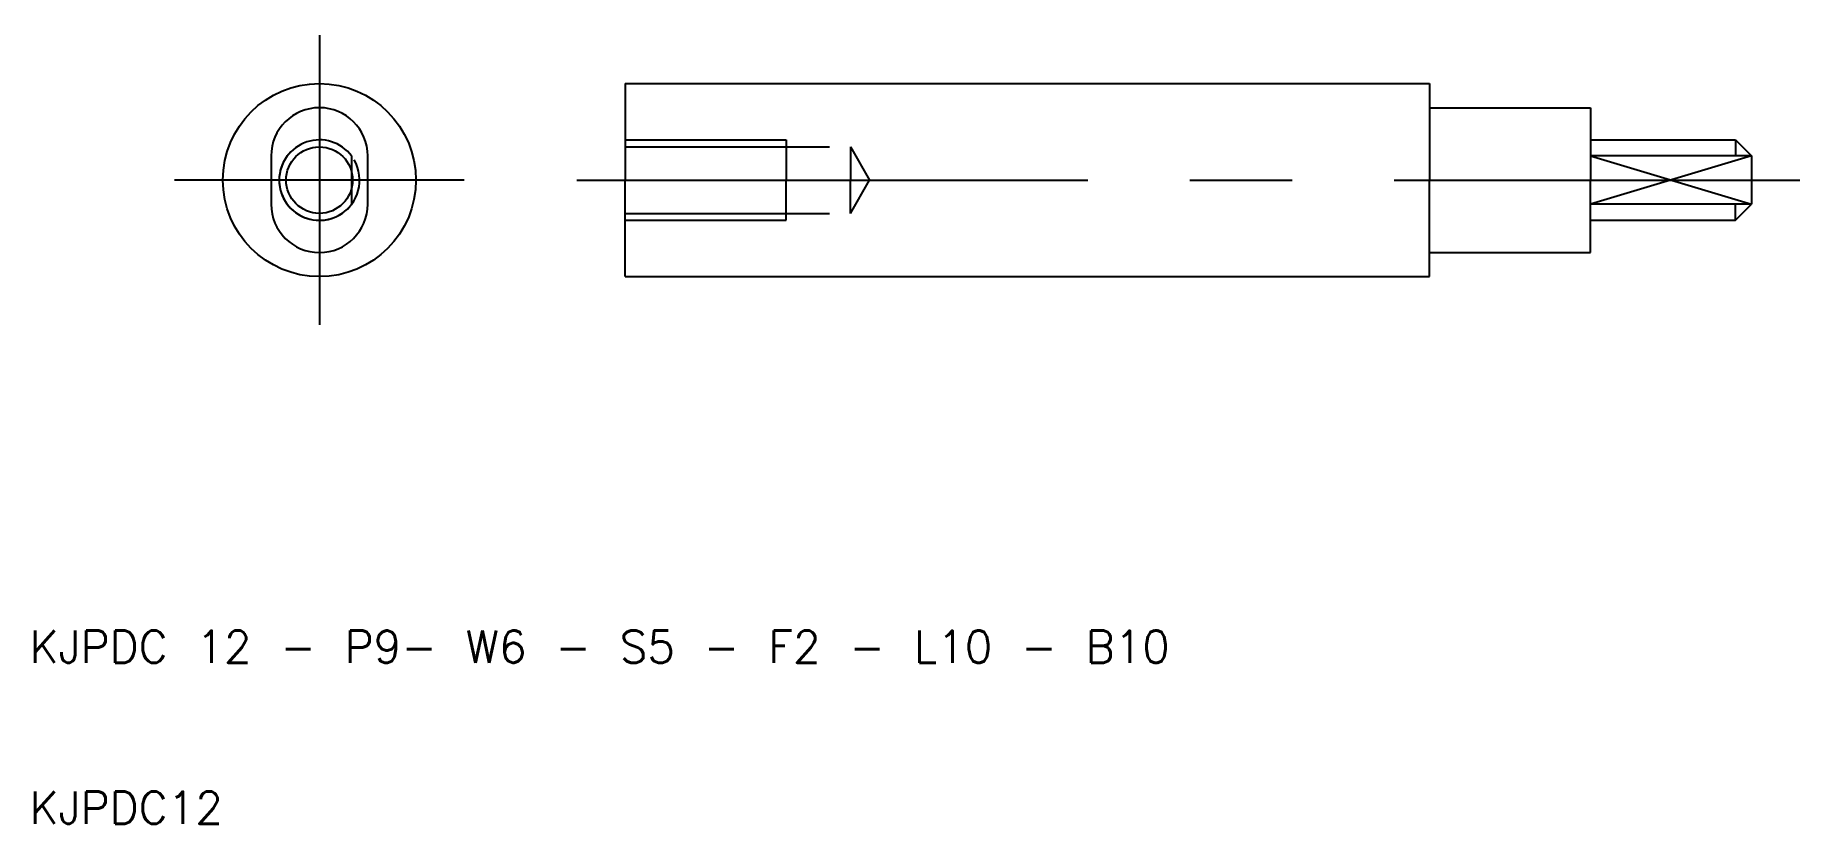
# Model space of a CAD drawing. Extents: x 10 to 120, y 10 to 59.
import ezdxf

# ---------------------------------------------------------------- set-up
doc = ezdxf.new("R2010")
doc.units = 0
doc.linetypes.add('CENTER', pattern=[50.8, 31.75, -6.35, 6.35, -6.35])
doc.linetypes.add('DASHED', pattern=[19.05, 12.7, -6.35])
doc.layers.get('0').update_dxf_attribs({"linetype": 'CONTINUOUS'})
doc.layers.add('CENTER', color=1, linetype='CENTER')
doc.styles.get("Standard").update_dxf_attribs({"font": 'txt.shx'})

msp = doc.modelspace()

# ---------------------------------------------------------------- linework, layer by layer
for p, q in [((47, 56), (97, 56)), ((47, 56), (47, 50)), ((97, 56), (97, 54.5)), ((97, 54.5), (107, 54.5)), ((97, 54.5), (97, 50)), ((107, 54.5), (107, 52.5)), ((107, 52.5), (107, 50)), ((107, 52.5), (116, 52.5)), ((116, 52.5), (117, 51.5)), ((116, 52.5), (116, 51.5)), ((117, 51.5), (107, 51.5)), ((117, 51.5), (117, 48.5)), ((47, 44), (47, 50)), ((97, 45.5), (97, 50)), ((107, 47.5), (107, 50)), ((117, 48.5), (107, 48.5)), ((116, 47.5), (117, 48.5)), ((116, 47.5), (116, 48.5)), ((107, 47.5), (116, 47.5)), ((107, 45.5), (107, 47.5)), ((97, 45.5), (107, 45.5)), ((97, 44), (97, 45.5)), ((47, 44), (97, 44))]:
    msp.add_line(p, q)
at = {"color": 3, "linetype": 'DASHED'}
for p, q in [((47, 52.5), (57, 52.5)), ((47, 52.066), (61, 52.066)), ((57, 52.5), (57, 50)), ((61, 52.066), (62.193, 50)), ((61, 52.066), (61, 50)), ((25, 51.5), (25, 48.5)), ((30, 51.5), (30, 48.5)), ((31, 48.5), (31, 51.5)), ((57, 47.5), (57, 50)), ((61, 47.934), (61, 50)), ((61, 47.934), (62.193, 50)), ((47, 47.934), (61, 47.934)), ((47, 47.5), (57, 47.5))]:
    msp.add_line(p, q, dxfattribs=at)
at = {"color": 3}
for p, q in [((117, 51.5), (107, 48.5)), ((107, 51.5), (117, 48.5))]:
    msp.add_line(p, q, dxfattribs=at)
for radius in [6, 2.066]:
    msp.add_circle((28, 50), radius)
at = {"color": 3, "linetype": 'DASHED'}
for centre, radius, start, end in [((28, 51.5), 3, 0, 180), ((28, 50), 2.5, 36.8699, 323.1301), ((28, 48.5), 3, 180, 0)]:
    msp.add_arc(centre, radius, start, end, dxfattribs=at)
at = {"color": 3}
msp.add_arc((28, 50), 2.5, 120, 30, dxfattribs=at)
at = {"layer": 'CENTER'}
for p, q in [((28, 59), (28, 41)), ((37, 50), (19, 50)), ((44, 50), (120, 50))]:
    msp.add_line(p, q, dxfattribs=at)

# ---------------------------------------------------------------- texts
for s, p in [('KJPDC 12 - P9- W6 - S5 - F2 - L10 - B10', (10, 20)), ('KJPDC12', (10, 10))]:
    msp.add_text(s, height=2).set_placement(p)

doc.saveas('drawing.dxf')
